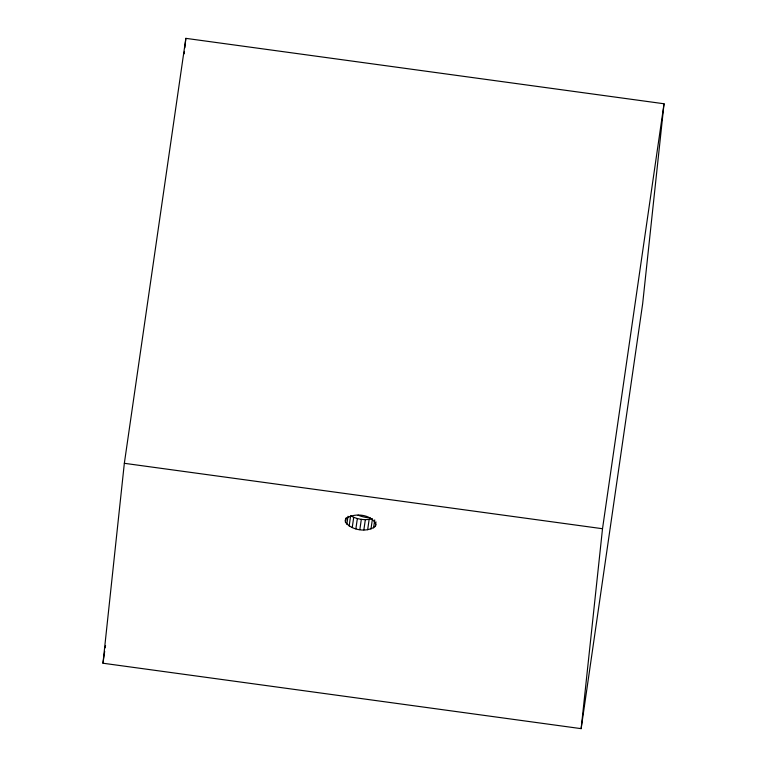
<?xml version="1.0" encoding="UTF-8"?>
<svg xmlns="http://www.w3.org/2000/svg" width="767" height="767" viewBox="0 0 767 767"><rect width="100%" height="100%" fill="white"/><g stroke="black" fill="none" stroke-linecap="round" stroke-linejoin="round"><path stroke-width="1.15" d="M102.97 663.225L124.34 463.306L185.854 38.35L664.03 103.766L642.66 303.694L581.146 728.65L102.97 663.225L104.686 651.394M184.195 53.824L184.454 51.437M184.837 47.87L185.854 38.35M581.146 728.65L602.517 528.722L664.03 103.766M105.194 647.837L105.539 645.469M345.495 522.346L345.169 520.438L345.888 518.684C354.325 512.375 371.928 514.197 376.012 524.657L375.293 526.421C366.789 532.72 352.111 530.496 345.495 522.346L346.157 517.773M346.857 524.264L348.007 516.268M349.148 526.066L350.634 515.779C357.173 519.441 365.169 520.592 372.455 518.77L370.96 529.048M352.226 527.619L353.712 517.341M355.869 528.837L357.355 518.559M359.838 529.623L361.324 519.345M363.855 529.93L365.341 519.652M367.652 529.738L369.138 519.451M373.567 527.917L374.727 519.921M375.293 526.421L375.955 521.848M124.34 463.306L602.517 528.722M370.384 518.003A38.925 34.62 6.1 0 1 358.036 515.194"/></g></svg>
